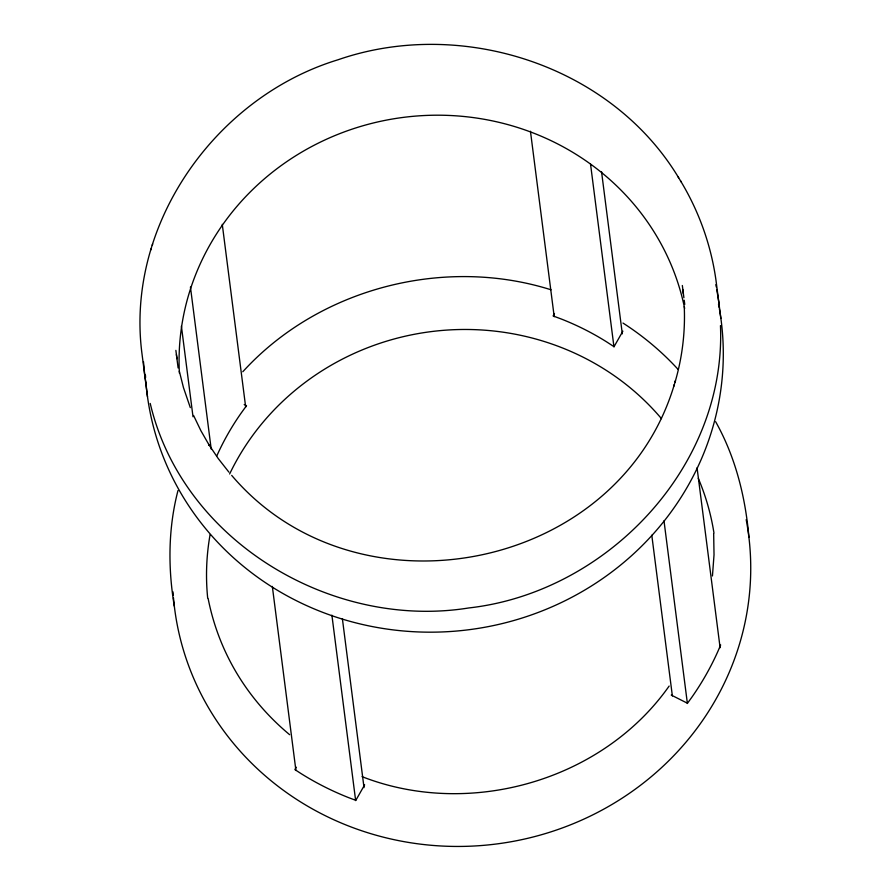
<?xml version="1.0" encoding="UTF-8"?>
<svg xmlns="http://www.w3.org/2000/svg" width="891" height="891" viewBox="0 0 891 891"><rect width="100%" height="100%" fill="white"/><g stroke="black" fill="none" stroke-linecap="round" stroke-linejoin="round"><path stroke-width="1.34" d="M712.444 575.965L714.025 554.859L713.669 533.731M177.977 490.573C168.154 528.263 167.898 567.912 174.324 606.192M678.675 177.788C610.836 64.965 460.803 17.174 337.99 59.786C215.154 97.208 124.84 225.312 142.07 354.418L147.483 396.673M150.869 249.836L151.258 248.6M152.272 245.214L152.651 243.978M720.663 644.95L717.823 651.544A290.032 275.041 -7.3 0 1 691.739 697.375L687.473 703.255L671.246 695.058M296.246 767.207L294.888 769.59L301.013 773.566A290.032 275.041 -7.3 0 0 348.904 797.746L355.821 800.341L364.653 784.815M554.469 313.554L553.111 315.937L561.631 319.145A271.644 257.61 -7.3 0 1 606.493 341.788L614.044 346.688L622.876 331.162M669.13 686.07C602.439 780.839 469.457 818.673 362.047 776.651M242.786 371.759C318.677 288.383 443.785 256.007 551.039 289.787M244.201 404.525L246.517 405.695L241.261 412.934A271.644 257.61 -7.3 0 0 216.825 455.858M622.976 323.054C643.257 336.085 661.89 351.678 678.151 369.464M289.631 734.685C247.408 699.524 218.774 652.546 208.126 598.496M231.693 475.393C356.912 622.887 618.454 571.465 674.253 384.801L673.874 386.037L675.489 380.713L675.111 381.961C682.25 357.547 685.379 331.953 684.243 306.526M228.898 472.13L218.295 458.631L208.728 444.442L209.407 445.545L200.932 430.776L193.57 415.473M680.501 180.795C699.001 211.278 711.218 245.56 716.063 280.888L720.864 318.388M677.995 176.685L681.192 181.909M715.64 421.699C735.52 457.083 745.489 497.178 748.93 537.418M190.318 407.632L183.468 387.607L179.325 371.213M150.223 403.445C182.633 541.193 331.708 629.993 468.8 607.952C606.715 592.493 726.455 466.929 720.463 325.594M715.841 284.719L716.319 287.069M716.754 289.419L718.669 301.236M146.224 384.712L144.743 375.245M176.407 354.562L177.031 358.75M682.339 285.499L683.898 297.717M684.221 300.222L684.756 304.421M697.063 467.775L720.106 647.724M663.995 520.823L687.395 703.5M651.789 535.213L672.371 695.927M601.548 171.763L622.308 333.847M590.544 164.167L613.955 346.844M530.457 131.267L554.213 316.706M342.378 618.666L364.018 787.622M331.897 615.191L355.654 800.619M272.334 586.412L295.912 770.47M222.271 224.343L245.671 407.031M190.44 287.002L211.2 449.086M181.396 326.117L193.013 416.776M175.872 350.375L178.122 367.961M718.736 301.715L719.249 306.482M682.874 289.686L683.33 293.885M144.687 374.766L143.473 361.657M719.393 308.921A289.352 274.395 -7.3 0 1 469.045 629.703A289.352 274.395 -7.3 0 1 145.924 382.384M145.578 377.606A289.352 274.395 -7.3 0 1 145.445 375.222M718.514 304.21A289.352 274.395 -7.3 0 1 719.182 307.751M179.403 373.14A255.305 242.118 -7.3 0 1 403.411 117.378A255.305 242.118 -7.3 0 1 684.656 308.42M747.037 524.387A289.352 274.395 -7.3 0 1 496.487 843.977A289.352 274.395 -7.3 0 1 173.478 597.861M173.277 595.466A289.352 274.395 -7.3 0 1 173.032 591.891M746.19 519.665A289.352 274.395 -7.3 0 1 746.836 523.206M207.67 597.95A255.305 242.118 -7.3 0 1 210.076 534.7M229.633 473.99A255.305 242.118 -7.3 0 1 661.478 418.67M698.277 478.311A255.305 242.118 -7.3 0 1 713.969 533.085"/></g></svg>
